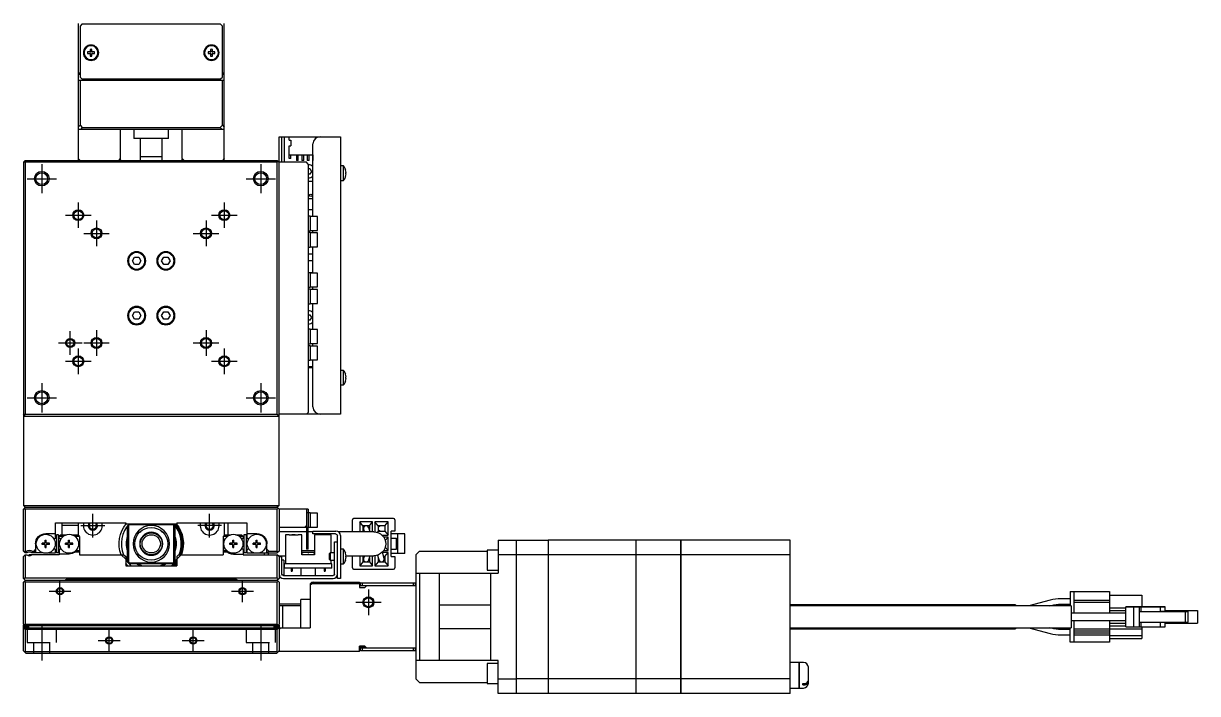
# Model space of a CAD drawing. Extents: x 0 to 1638, y -8 to 1357.
# Drawn here: x 456.5 to 778.1, y 10 to 193.5 of the extents above; entities that cross this region are included whole.
import ezdxf

# ---------------------------------------------------------------- set-up
doc = ezdxf.new("R2010")
doc.units = 0
doc.header["$LTSCALE"] = 0.5
doc.linetypes.add('CENTER', pattern=[50.8, 31.75, -6.35, 6.35, -6.35])
doc.linetypes.add('DASHED', pattern=[19.05, 12.7, -6.35])
for name, color, linetype in [('MSM_CENTER', 1, 'CENTER'), ('MSM_CONTINUOUS', 7, 'CONTINUOUS'), ('MSM_DASHED', 4, 'DASHED'), ('MSM_NARROW', 5, 'CONTINUOUS')]:
    doc.layers.add(name, color=color, linetype=linetype)

msp = doc.modelspace()

# ---------------------------------------------------------------- linework, layer by layer
at = {"layer": 'MSM_CENTER'}
for p, q in [((461.47, 155), (461.47, 147)), ((521.47, 155), (521.47, 147)), ((457.47, 151), (465.47, 151)), ((517.47, 151), (525.47, 151)), ((471.47, 144.5), (471.47, 137.5)), ((511.47, 144.5), (511.47, 137.5)), ((467.97, 141), (474.97, 141)), ((476.47, 139.5), (476.47, 132.5)), ((506.47, 139.5), (506.47, 132.5)), ((507.97, 141), (514.97, 141)), ((472.97, 136), (479.97, 136)), ((502.97, 136), (509.97, 136)), ((476.47, 109.5), (476.47, 102.5)), ((506.47, 109.5), (506.47, 102.5)), ((469.27, 102.75), (469.27, 109.25)), ((466.02, 106), (472.52, 106)), ((471.47, 104.5), (471.47, 97.5)), ((472.97, 106), (479.97, 106)), ((502.97, 106), (509.97, 106)), ((511.47, 104.5), (511.47, 97.5)), ((467.97, 101), (474.97, 101)), ((507.97, 101), (514.97, 101)), ((461.47, 95), (461.47, 87)), ((521.47, 95), (521.47, 87)), ((457.47, 91), (465.47, 91)), ((517.47, 91), (525.47, 91)), ((475.47, 52.75), (475.47, 59.25)), ((507.47, 52.75), (507.47, 59.25)), ((472.22, 56), (478.72, 56)), ((510.72, 56), (504.22, 56)), ((466.47, 35), (466.47, 41)), ((516.47, 35), (516.47, 41)), ((463.47, 38), (469.47, 38)), ((513.47, 38), (519.47, 38)), ((550.97, 38.5), (550.97, 31.5)), ((547.47, 35), (554.47, 35)), ((461.47, 29), (461.47, 19)), ((521.47, 29), (521.47, 19)), ((479.97, 21.5), (479.97, 27.5)), ((502.97, 21.5), (502.97, 27.5)), ((476.97, 24.5), (482.97, 24.5)), ((499.97, 24.5), (505.97, 24.5))]:
    msp.add_line(p, q, dxfattribs=at)
at = {"layer": 'MSM_CONTINUOUS'}
for p, q in [((471.47, 193.5), (471.47, 156)), ((472.47, 193.3), (471.97, 192.8)), ((510.47, 193.3), (472.47, 193.3)), ((481.47, 193.5), (481.47, 193.3)), ((483.97, 193.5), (483.97, 193.3)), ((498.97, 193.3), (498.97, 193.5)), ((501.47, 193.3), (501.47, 193.5)), ((510.97, 192.8), (510.47, 193.3)), ((511.47, 156), (511.47, 193.5)), ((471.97, 192.8), (471.97, 178.8)), ((510.97, 178.8), (510.97, 192.8)), ((474.73, 185.74), (474.05, 185.74)), ((474.05, 185.26), (474.73, 185.26)), ((474.73, 186.42), (474.73, 185.74)), ((474.73, 185.26), (474.73, 184.58)), ((475.21, 185.74), (475.21, 186.42)), ((475.89, 185.74), (475.21, 185.74)), ((475.21, 184.58), (475.21, 185.26)), ((475.21, 185.26), (475.89, 185.26)), ((507.73, 185.74), (507.05, 185.74)), ((507.05, 185.26), (507.73, 185.26)), ((507.73, 186.42), (507.73, 185.74)), ((507.73, 185.26), (507.73, 184.58)), ((508.21, 185.74), (508.21, 186.42)), ((508.89, 185.74), (508.21, 185.74)), ((508.21, 184.58), (508.21, 185.26)), ((508.21, 185.26), (508.89, 185.26)), ((471.47, 180), (471.97, 180)), ((471.97, 179.5), (471.47, 179.5)), ((471.47, 178), (511.47, 178)), ((471.97, 178.8), (472.47, 178.3)), ((471.97, 178), (471.97, 165.61)), ((472.47, 178.3), (510.47, 178.3)), ((481.47, 178.3), (481.47, 178)), ((483.22, 178), (483.22, 178.3)), ((486.47, 178.3), (486.47, 178.2)), ((486.47, 178.2), (496.47, 178.2)), ((486.47, 178.2), (486.67, 178)), ((496.27, 178), (496.47, 178.2)), ((496.47, 178.2), (496.47, 178.3)), ((499.72, 178.3), (499.72, 178)), ((501.47, 178), (501.47, 178.3)), ((510.47, 178.3), (510.97, 178.8)), ((510.97, 180), (511.47, 180)), ((511.47, 179.5), (510.97, 179.5)), ((510.97, 165.61), (510.97, 178)), ((471.47, 165.11), (471.97, 165.61)), ((511.47, 164.5), (471.47, 164.5)), ((471.97, 165.61), (472.58, 165)), ((472.58, 165), (472.08, 164.5)), ((472.58, 165), (510.36, 165)), ((482.98, 164.5), (482.98, 156.5)), ((486.72, 164.5), (486.72, 162)), ((496.22, 162), (496.22, 164.5)), ((499.95, 156.5), (499.95, 164.5)), ((510.36, 165), (510.97, 165.61)), ((510.86, 164.5), (510.36, 165)), ((510.97, 165.61), (511.47, 165.11)), ((496.22, 162), (486.72, 162)), ((488.47, 162), (488.47, 156)), ((494.47, 156), (494.47, 162)), ((526.47, 162.5), (543.27, 162.5)), ((526.47, 61.5), (526.47, 162.5)), ((527.27, 155.5), (527.27, 162.5)), ((527.97, 155.5), (527.97, 162.5)), ((529.22, 161.5), (529.22, 162.5)), ((529.22, 161.5), (529.72, 161.5)), ((529.72, 161.5), (529.72, 160)), ((543.27, 162.5), (543.27, 86.5)), ((529.22, 160), (529.72, 160)), ((529.22, 156.5), (529.22, 160)), ((535.77, 140.65), (535.77, 160.5)), ((456.47, 155.5), (456.97, 156)), ((456.47, 155.5), (456.47, 61.5)), ((456.97, 155.5), (456.72, 155.75)), ((456.97, 156), (525.97, 156)), ((456.97, 155.5), (456.97, 86.5)), ((525.97, 155.5), (456.97, 155.5)), ((471.97, 156), (471.47, 156.5)), ((482.98, 156.5), (482.48, 156)), ((494.47, 157), (488.47, 157)), ((500.45, 156), (499.95, 156.5)), ((511.47, 156.5), (510.97, 156)), ((525.97, 156), (526.47, 155.5)), ((526.22, 155.75), (525.97, 155.5)), ((525.97, 86.5), (525.97, 155.5)), ((533.97, 155.5), (526.47, 155.5)), ((529.22, 157.5), (535.77, 157.5)), ((529.72, 156.5), (529.22, 156.5)), ((529.72, 156.5), (529.72, 157.5)), ((531.22, 157.5), (531.22, 156)), ((531.72, 156), (531.22, 156)), ((531.72, 156), (531.72, 157.5)), ((532.72, 157.5), (532.72, 156)), ((533.22, 156), (532.72, 156)), ((533.22, 156), (533.22, 157.5)), ((534.47, 155), (533.97, 155.5)), ((534.22, 157.5), (534.22, 156)), ((534.72, 156), (534.22, 156)), ((534.47, 155), (534.47, 87)), ((534.72, 156), (534.72, 157.5)), ((535.72, 157.5), (535.72, 156)), ((535.77, 156), (535.72, 156)), ((544.17, 154.5), (543.27, 154.5)), ((544.17, 150.5), (544.17, 154.5)), ((534.47, 153.75), (534.9, 153.75)), ((534.9, 152.25), (534.47, 152.25)), ((534.9, 153.75), (535.34, 153)), ((535.34, 153), (534.9, 152.25)), ((544.73, 153.43), (544.73, 153.45)), ((544.73, 152.7), (544.86, 152.7)), ((544.73, 152.3), (544.73, 152.7)), ((544.86, 152.3), (544.73, 152.3)), ((544.73, 151.55), (544.73, 151.57)), ((534.47, 150.34), (535.77, 150.34)), ((543.27, 150.5), (544.17, 150.5)), ((535.77, 145.44), (534.47, 145.44)), ((535.77, 142.5), (534.47, 142.5)), ((534.97, 140.75), (534.47, 140.75)), ((534.97, 140.75), (534.97, 136.75)), ((536.97, 140.65), (534.97, 140.65)), ((536.97, 136.85), (536.97, 140.65)), ((534.47, 136.75), (534.97, 136.75)), ((534.97, 136.25), (534.47, 136.25)), ((534.97, 136.85), (536.97, 136.85)), ((534.97, 136.25), (534.97, 132.25)), ((536.97, 136.15), (534.97, 136.15)), ((535.77, 136.15), (535.77, 136.85)), ((536.97, 132.35), (536.97, 136.15)), ((534.47, 132.25), (534.97, 132.25)), ((534.97, 132.35), (536.97, 132.35)), ((535.77, 125.15), (535.77, 132.35)), ((486.31, 128.5), (486.89, 129.5)), ((486.89, 129.5), (488.05, 129.5)), ((488.05, 129.5), (488.62, 128.5)), ((494.31, 128.5), (494.89, 129.5)), ((494.89, 129.5), (496.05, 129.5)), ((496.05, 129.5), (496.62, 128.5)), ((534.47, 130.42), (535.77, 130.42)), ((486.89, 127.5), (486.31, 128.5)), ((488.05, 127.5), (486.89, 127.5)), ((488.62, 128.5), (488.05, 127.5)), ((494.89, 127.5), (494.31, 128.5)), ((496.05, 127.5), (494.89, 127.5)), ((496.62, 128.5), (496.05, 127.5)), ((535.77, 128.54), (534.47, 128.54)), ((534.47, 125.34), (535.77, 125.34)), ((534.97, 125.25), (534.47, 125.25)), ((534.97, 125.25), (534.97, 121.25)), ((536.97, 125.15), (534.97, 125.15)), ((536.97, 121.35), (536.97, 125.15)), ((534.47, 121.25), (534.97, 121.25)), ((534.97, 120.75), (534.47, 120.75)), ((534.97, 121.35), (536.97, 121.35)), ((534.97, 120.75), (534.97, 116.75)), ((536.97, 120.65), (534.97, 120.65)), ((535.77, 120.65), (535.77, 121.35)), ((536.97, 116.85), (536.97, 120.65)), ((534.47, 116.75), (534.97, 116.75)), ((534.97, 116.85), (536.97, 116.85)), ((535.77, 109.65), (535.77, 116.85)), ((486.31, 113.5), (486.89, 114.5)), ((486.89, 112.5), (486.31, 113.5)), ((486.89, 114.5), (488.05, 114.5)), ((488.05, 114.5), (488.62, 113.5)), ((488.62, 113.5), (488.05, 112.5)), ((494.31, 113.5), (494.89, 114.5)), ((494.89, 112.5), (494.31, 113.5)), ((494.89, 114.5), (496.05, 114.5)), ((496.05, 114.5), (496.62, 113.5)), ((496.62, 113.5), (496.05, 112.5)), ((534.47, 113.75), (534.9, 113.75)), ((534.9, 113.75), (535.34, 113)), ((535.34, 113), (534.9, 112.25)), ((488.05, 112.5), (486.89, 112.5)), ((496.05, 112.5), (494.89, 112.5)), ((534.9, 112.25), (534.47, 112.25)), ((534.97, 109.75), (534.47, 109.75)), ((534.97, 109.75), (534.97, 105.75)), ((536.97, 109.65), (534.97, 109.65)), ((536.97, 105.85), (536.97, 109.65)), ((534.47, 105.75), (534.97, 105.75)), ((534.97, 105.25), (534.47, 105.25)), ((534.97, 105.85), (536.97, 105.85)), ((534.97, 105.25), (534.97, 101.25)), ((536.97, 105.15), (534.97, 105.15)), ((535.77, 105.15), (535.77, 105.85)), ((536.97, 101.35), (536.97, 105.15)), ((534.47, 101.25), (534.97, 101.25)), ((534.97, 101.35), (536.97, 101.35)), ((535.77, 88.5), (535.77, 101.35)), ((535.77, 99.5), (534.47, 99.5)), ((535.77, 99.2), (534.47, 99.2)), ((544.17, 98.5), (543.27, 98.5)), ((544.17, 94.5), (544.17, 98.5)), ((544.73, 97.43), (544.73, 97.45)), ((544.73, 96.7), (544.86, 96.7)), ((544.73, 96.3), (544.73, 96.7)), ((543.27, 94.5), (544.17, 94.5)), ((544.86, 96.3), (544.73, 96.3)), ((544.73, 95.55), (544.73, 95.57)), ((533.97, 86.5), (534.47, 87)), ((456.97, 86), (456.47, 86.5)), ((456.47, 86), (526.47, 86)), ((456.72, 86.25), (456.97, 86.5)), ((456.97, 86.5), (525.97, 86.5)), ((525.97, 86.5), (526.22, 86.25)), ((526.47, 86.5), (525.97, 86)), ((543.27, 86.5), (526.47, 86.5)), ((456.47, 61.5), (526.47, 61.5)), ((456.47, 61.5), (456.97, 61)), ((526.47, 61.5), (525.97, 61)), ((456.97, 61), (456.47, 60.5)), ((456.47, 49), (456.47, 60.5)), ((456.97, 60.5), (456.72, 60.75)), ((456.97, 61), (525.97, 61)), ((456.97, 60.5), (456.97, 49)), ((525.97, 60.5), (456.97, 60.5)), ((525.97, 61), (526.47, 60.5)), ((526.22, 60.75), (525.97, 60.5)), ((525.97, 49), (525.97, 60.5)), ((534.47, 60.5), (526.47, 60.5)), ((526.47, 60.5), (526.47, 49)), ((533.97, 60.5), (533.97, 49.5)), ((534.97, 59.5), (533.97, 59.5)), ((534.47, 60.5), (534.47, 59.5)), ((534.47, 59.5), (534.47, 55.5)), ((534.97, 59.5), (534.97, 55.5)), ((536.97, 59.4), (534.97, 59.4)), ((536.97, 55.6), (536.97, 59.4)), ((557.87, 57.9), (546.87, 57.9)), ((465.27, 56.7), (484.47, 56.7)), ((465.27, 52.55), (465.27, 56.7)), ((467.02, 56.7), (467.02, 53.5)), ((471.52, 56), (467.02, 56)), ((471.52, 53.5), (471.52, 56.7)), ((484.47, 56.7), (484.47, 56.5)), ((484.47, 56.5), (498.47, 56.5)), ((484.97, 55.7), (485.77, 56.5)), ((484.97, 46.3), (484.97, 55.7)), ((485.27, 56), (485.27, 46)), ((497.47, 56.2), (485.47, 56.2)), ((497.17, 56.5), (497.97, 55.7)), ((497.67, 46), (497.67, 56)), ((497.97, 55.7), (497.97, 46.3)), ((498.47, 56.7), (517.67, 56.7)), ((498.47, 56.7), (498.47, 56.5)), ((511.47, 56.7), (511.47, 53.3)), ((512.47, 56.7), (512.47, 53.5)), ((517.67, 56.7), (517.67, 52.55)), ((534.97, 55.5), (526.47, 55.5)), ((533.97, 56), (533.47, 55.5)), ((534.47, 49.5), (534.47, 55.5)), ((534.97, 55.6), (536.97, 55.6)), ((546.57, 54.25), (546.57, 57.6)), ((552.12, 57), (548.57, 57)), ((548.57, 57), (548.57, 54.25)), ((549.47, 55.95), (548.57, 57)), ((549.47, 55.95), (549.47, 54.45)), ((551.22, 55.95), (549.47, 55.95)), ((549.47, 55.57), (549.84, 55.95)), ((549.76, 54.54), (549.47, 54.82)), ((549.63, 54.99), (549.84, 54.25)), ((551.41, 54.25), (551.06, 55.41)), ((551.22, 55.95), (552.12, 57)), ((551.22, 55.95), (551.22, 54.89)), ((552.12, 54.25), (552.12, 57)), ((552.72, 57), (552.72, 54.24)), ((556.37, 57), (552.72, 57)), ((553.67, 55.95), (552.72, 57)), ((555.42, 55.95), (553.67, 55.95)), ((553.67, 55.95), (553.67, 54.45)), ((553.67, 55.57), (554.04, 55.95)), ((554.04, 54.45), (553.67, 54.82)), ((555.42, 55.95), (556.37, 57)), ((555.42, 55.95), (555.42, 54.45)), ((556.37, 53.4), (556.37, 57)), ((558.17, 57.6), (558.17, 54.5)), ((462.42, 52), (462.71, 52)), ((462.42, 51.2), (462.42, 52)), ((462.71, 51.47), (462.42, 51.47)), ((462.57, 53.8), (465.27, 53.8)), ((462.71, 51.2), (462.71, 52)), ((465.01, 52.4), (465.27, 52.55)), ((466.07, 53.5), (465.47, 53.5)), ((465.47, 53.5), (465.47, 48.5)), ((466.07, 53.5), (466.07, 48.5)), ((466.77, 53.5), (466.27, 53)), ((466.27, 52.55), (466.27, 53)), ((467.31, 53), (466.27, 53)), ((466.27, 52.55), (466.49, 52.42)), ((466.77, 53.5), (468.26, 53.5)), ((468.82, 52), (469.11, 52)), ((468.82, 51.2), (468.82, 52)), ((469.11, 51.47), (468.82, 51.47)), ((469.11, 51.2), (469.11, 52)), ((469.68, 53.5), (471.52, 53.5)), ((471.77, 53), (470.63, 53)), ((471.77, 53), (471.27, 53.5)), ((471.47, 53.5), (471.47, 53.3)), ((471.77, 53), (471.77, 48)), ((488.49, 54.2), (488.31, 54.2)), ((488.49, 54.2), (488.72, 54.42)), ((488.55, 54.42), (488.72, 54.42)), ((488.72, 54.42), (488.72, 54.56)), ((488.72, 54.56), (488.72, 54.56)), ((492.53, 53.96), (492.53, 53.96)), ((494.22, 54.56), (494.22, 54.56)), ((494.22, 54.56), (494.22, 54.42)), ((494.22, 54.42), (494.39, 54.42)), ((494.22, 54.42), (494.44, 54.2)), ((494.27, 52.37), (494.27, 52.44)), ((494.27, 52.37), (494.33, 52.31)), ((494.63, 54.2), (494.44, 54.2)), ((511.67, 53.5), (511.17, 53)), ((511.17, 53), (511.17, 48)), ((512.31, 53), (511.17, 53)), ((511.67, 53.5), (513.26, 53.5)), ((513.82, 52), (514.11, 52)), ((513.82, 51.2), (513.82, 52)), ((514.11, 51.47), (513.82, 51.47)), ((514.11, 51.2), (514.11, 52)), ((514.68, 53.5), (516.17, 53.5)), ((516.67, 53), (515.63, 53)), ((516.67, 53), (516.17, 53.5)), ((516.67, 52.55), (516.45, 52.42)), ((516.67, 53), (516.67, 52.55)), ((517.47, 53.5), (516.87, 53.5)), ((516.87, 53.5), (516.87, 48.5)), ((517.47, 53.5), (517.47, 48.5)), ((517.67, 53.8), (520.37, 53.8)), ((517.93, 52.4), (517.67, 52.55)), ((520.22, 52), (520.51, 52)), ((520.22, 51.2), (520.22, 52)), ((520.51, 51.47), (520.22, 51.47)), ((520.51, 51.2), (520.51, 52)), ((533.97, 54.25), (526.47, 54.25)), ((528.22, 53.5), (528.22, 45.5)), ((529.22, 53.5), (528.22, 53.5)), ((529.22, 53.5), (529.22, 53.4)), ((531.72, 53.4), (529.22, 53.4)), ((530.02, 53.4), (530.02, 53.5)), ((530.92, 53.5), (530.02, 53.5)), ((530.39, 53.4), (530.39, 53.5)), ((530.54, 53.4), (530.54, 53.5)), ((530.92, 53.4), (530.92, 53.5)), ((531.72, 53.5), (531.72, 53.4)), ((532.72, 53.5), (531.72, 53.5)), ((532.72, 48), (532.72, 53.5)), ((535.77, 54.25), (534.47, 54.25)), ((535.77, 53.7), (535.77, 54.5)), ((535.77, 54.5), (542.07, 54.5)), ((541.97, 53.7), (535.77, 53.7)), ((536.22, 53.5), (536.22, 48)), ((540.72, 53.5), (536.22, 53.5)), ((540.72, 48.5), (540.72, 53.5)), ((541.67, 51.5), (542.47, 51.5)), ((541.67, 42.7), (541.67, 51.5)), ((542.47, 41.5), (542.47, 53.2)), ((552.47, 54.25), (542.8, 54.25)), ((543.27, 53.3), (543.27, 41.5)), ((549.47, 54.45), (549.3, 54.25)), ((549.47, 54.45), (549.78, 54.45)), ((553.67, 54.45), (553.37, 54.12)), ((553.67, 54.45), (555.42, 54.45)), ((554.66, 53.4), (556.37, 53.4)), ((556.37, 52.8), (555.18, 52.8)), ((555.42, 54.45), (556.37, 53.4)), ((555.58, 51.93), (556.37, 52.8)), ((556.37, 49.2), (556.37, 52.8)), ((558.17, 54.5), (557.17, 54.5)), ((557.17, 47.5), (557.17, 54.5)), ((560.97, 53.7), (557.17, 53.7)), ((557.17, 52.5), (558.67, 52.5)), ((558.67, 49.5), (558.67, 52.5)), ((559.06, 48.3), (559.06, 53.7)), ((560.97, 48.3), (560.97, 53.7)), ((586.47, 52), (586.47, 43)), ((586.47, 52), (600.17, 52)), ((591.47, 52), (591.47, 10)), ((600.17, 52), (600.17, 10)), ((600.22, 51.95), (600.17, 51.95)), ((624.17, 52), (600.22, 52)), ((600.22, 52), (600.22, 10)), ((624.17, 52), (624.17, 10)), ((624.22, 51.95), (624.17, 51.95)), ((636.47, 52), (624.22, 52)), ((624.22, 52), (624.22, 10)), ((636.47, 52), (636.47, 10)), ((636.52, 51.95), (636.47, 51.95)), ((666.47, 52), (636.52, 52)), ((636.52, 52), (636.52, 10)), ((666.47, 10), (666.47, 52)), ((456.47, 49), (456.72, 48.75)), ((456.72, 48.75), (456.97, 49)), ((456.97, 48.5), (456.72, 48.75)), ((456.97, 49), (457.24, 49)), ((457.41, 48.5), (456.97, 48.5)), ((457.24, 49), (457.41, 48.5)), ((458.9, 49), (458.73, 48.5)), ((461.86, 48.5), (458.73, 48.5)), ((458.9, 49), (459.27, 49)), ((459.77, 49.5), (459.27, 49)), ((459.27, 49), (459.77, 48.65)), ((459.77, 51), (459.77, 48.5)), ((461.57, 50.85), (461.57, 51.14)), ((462.36, 51.14), (461.57, 51.14)), ((462.36, 50.85), (461.57, 50.85)), ((462.1, 51.14), (462.1, 50.85)), ((462.42, 50), (462.42, 50.79)), ((462.71, 50.53), (462.42, 50.53)), ((462.42, 50), (462.71, 50)), ((462.71, 50), (462.71, 50.79)), ((463.57, 51.14), (462.77, 51.14)), ((463.57, 50.85), (462.77, 50.85)), ((463.04, 50.85), (463.04, 51.14)), ((463.28, 48.5), (465.27, 48.5)), ((463.57, 50.85), (463.57, 51.14)), ((465.27, 49.45), (465.01, 49.6)), ((465.27, 48.5), (465.27, 49.45)), ((466.07, 48.5), (465.47, 48.5)), ((466.27, 49.45), (466.49, 49.58)), ((466.27, 49.45), (466.27, 48)), ((467.97, 50.85), (467.97, 51.14)), ((468.76, 51.14), (467.97, 51.14)), ((468.76, 50.85), (467.97, 50.85)), ((468.5, 51.14), (468.5, 50.85)), ((468.82, 50), (468.82, 50.79)), ((469.11, 50.53), (468.82, 50.53)), ((468.82, 50), (469.11, 50)), ((469.11, 50), (469.11, 50.79)), ((469.97, 51.14), (469.17, 51.14)), ((469.97, 50.85), (469.17, 50.85)), ((469.44, 50.85), (469.44, 51.14)), ((469.97, 50.85), (469.97, 51.14)), ((471.77, 48.7), (470.57, 48.7)), ((471.11, 49.2), (471.77, 49.2)), ((494.33, 49.69), (494.27, 49.62)), ((494.27, 49.56), (494.27, 49.62)), ((511.17, 49.2), (511.82, 49.2)), ((512.37, 48.7), (511.17, 48.7)), ((512.97, 50.85), (512.97, 51.14)), ((513.76, 51.14), (512.97, 51.14)), ((513.76, 50.85), (512.97, 50.85)), ((513.5, 51.14), (513.5, 50.85)), ((513.82, 50), (513.82, 50.79)), ((514.11, 50.53), (513.82, 50.53)), ((513.82, 50), (514.11, 50)), ((514.11, 50), (514.11, 50.79)), ((514.97, 51.14), (514.17, 51.14)), ((514.97, 50.85), (514.17, 50.85)), ((514.44, 50.85), (514.44, 51.14)), ((514.97, 50.85), (514.97, 51.14)), ((516.67, 49.45), (516.45, 49.58)), ((516.67, 49.45), (516.67, 48)), ((517.47, 48.5), (516.87, 48.5)), ((517.67, 49.45), (517.93, 49.6)), ((517.67, 49.45), (517.67, 48.5)), ((517.67, 48.5), (519.66, 48.5)), ((519.37, 50.85), (519.37, 51.14)), ((520.16, 51.14), (519.37, 51.14)), ((520.16, 50.85), (519.37, 50.85)), ((519.9, 51.14), (519.9, 50.85)), ((520.22, 50), (520.22, 50.79)), ((520.51, 50.53), (520.22, 50.53)), ((520.22, 50), (520.51, 50)), ((520.51, 50), (520.51, 50.79)), ((521.37, 51.14), (520.57, 51.14)), ((521.37, 50.85), (520.57, 50.85)), ((520.84, 50.85), (520.84, 51.14)), ((521.08, 48.5), (525.97, 48.5)), ((521.37, 50.85), (521.37, 51.14)), ((522.47, 48), (522.47, 48.5)), ((523.17, 48.5), (523.17, 51)), ((523.67, 49), (523.17, 49.5)), ((523.17, 48.65), (523.67, 49)), ((523.47, 48.5), (523.47, 48)), ((523.67, 49), (525.97, 49)), ((525.97, 49), (526.22, 48.75)), ((526.47, 49), (525.97, 48.5)), ((532.72, 49.2), (536.22, 49.2)), ((532.72, 48.7), (536.22, 48.7)), ((534.47, 49.5), (533.97, 49.5)), ((540.47, 48.5), (540.27, 48.3)), ((540.27, 46.7), (540.27, 48.3)), ((540.47, 48.5), (540.47, 46.5)), ((541.67, 48.5), (540.47, 48.5)), ((544.17, 49.5), (543.27, 49.5)), ((544.17, 45.5), (544.17, 49.5)), ((544.73, 48.43), (544.73, 48.45)), ((555.27, 47), (554.79, 48.72)), ((556.37, 48.6), (554.82, 48.6)), ((555.18, 49.2), (556.37, 49.2)), ((555.42, 47.55), (556.37, 48.6)), ((555.58, 50.07), (556.37, 49.2)), ((556.37, 45), (556.37, 48.6)), ((557.17, 49.5), (558.67, 49.5)), ((560.97, 48.3), (557.17, 48.3)), ((564.97, 49), (563.97, 48)), ((564.97, 49), (583.47, 49)), ((583.47, 49.25), (583.47, 43.75)), ((586.47, 49.25), (583.47, 49.25)), ((456.97, 48), (456.47, 47.5)), ((456.47, 41.5), (456.47, 47.5)), ((456.97, 48), (456.97, 41.7)), ((456.97, 48), (457.41, 48)), ((466.27, 48), (457.97, 48)), ((457.97, 48), (457.97, 47.76)), ((468.97, 48.2), (466.27, 48.2)), ((471.77, 48), (483.97, 48)), ((484.47, 46.79), (483.26, 48)), ((483.97, 48), (484.47, 47.5)), ((484.47, 47.5), (484.47, 45)), ((485.77, 45.5), (484.97, 46.3)), ((485.47, 45.8), (497.47, 45.8)), ((497.17, 45.5), (485.77, 45.5)), ((497.97, 46.3), (497.17, 45.5)), ((499.68, 48), (498.47, 46.79)), ((498.47, 47.5), (498.97, 48)), ((498.47, 47.5), (498.47, 45)), ((498.97, 48), (511.17, 48)), ((513.97, 48.2), (516.67, 48.2)), ((516.67, 48), (525.97, 48)), ((525.97, 41.7), (525.97, 48)), ((526.47, 47.5), (525.97, 48)), ((526.22, 47.75), (528.22, 47.75)), ((526.47, 47.5), (527.27, 47.5)), ((526.47, 47.5), (526.47, 41.5)), ((527.27, 42.7), (527.27, 47.5)), ((527.77, 46.5), (527.27, 46.5)), ((527.77, 46.5), (527.77, 42.5)), ((527.97, 44.3), (527.97, 45.5)), ((540.97, 45.5), (527.97, 45.5)), ((536.22, 48), (532.72, 48)), ((540.27, 46.7), (540.47, 46.5)), ((540.47, 46.5), (541.67, 46.5)), ((540.72, 45.5), (540.72, 46.5)), ((540.97, 44.3), (540.97, 45.5)), ((543.27, 45.5), (544.17, 45.5)), ((544.73, 47.7), (544.86, 47.7)), ((544.73, 47.3), (544.73, 47.7)), ((544.86, 47.3), (544.73, 47.3)), ((544.73, 46.55), (544.73, 46.57)), ((544.81, 47.75), (552.47, 47.75)), ((546.57, 44.4), (546.57, 47.75)), ((548.57, 47.75), (548.57, 45)), ((549.47, 46.05), (548.57, 45)), ((549.47, 47.55), (549.3, 47.75)), ((549.78, 47.55), (549.47, 47.55)), ((549.47, 47.55), (549.47, 46.05)), ((549.47, 47.17), (549.76, 47.46)), ((549.84, 46.05), (549.47, 46.42)), ((549.47, 46.05), (551.22, 46.05)), ((549.84, 47.75), (549.63, 47.01)), ((551.06, 46.59), (551.41, 47.75)), ((551.22, 47.11), (551.22, 46.05)), ((551.22, 46.05), (552.12, 45)), ((552.12, 45), (552.12, 47.75)), ((552.72, 47.76), (552.72, 45)), ((553.67, 46.05), (552.72, 45)), ((553.51, 47.73), (553.37, 47.88)), ((553.46, 47.9), (553.82, 46.6)), ((553.67, 47.14), (553.67, 46.05)), ((554.04, 46.05), (553.67, 46.42)), ((553.67, 46.05), (555.42, 46.05)), ((555.11, 47.55), (555.42, 47.55)), ((555.42, 47.55), (555.42, 46.05)), ((555.42, 46.05), (556.37, 45)), ((557.17, 47.5), (558.17, 47.5)), ((558.17, 47.5), (558.17, 44.4)), ((563.97, 48), (563.97, 14)), ((591.47, 48), (586.47, 48)), ((600.17, 47.97), (591.47, 47.97)), ((600.22, 47.71), (600.17, 47.71)), ((624.17, 47.97), (600.22, 47.97)), ((624.22, 47.71), (624.17, 47.71)), ((636.47, 47.97), (624.22, 47.97)), ((636.52, 47.71), (636.47, 47.71)), ((666.47, 47.97), (636.52, 47.97)), ((484.47, 45), (498.47, 45)), ((527.32, 42.5), (527.77, 42.5)), ((527.67, 42.3), (541.27, 42.3)), ((540.97, 44.3), (527.97, 44.3)), ((529.84, 44.3), (529.84, 43.5)), ((529.84, 43.5), (530.09, 43.5)), ((530.09, 44.3), (530.09, 43.5)), ((532.47, 44.3), (532.47, 42.3)), ((536.47, 42.3), (536.47, 44.3)), ((538.84, 44.3), (538.84, 43.5)), ((538.84, 43.5), (539.09, 43.5)), ((539.09, 44.3), (539.09, 43.5)), ((546.87, 44.1), (557.87, 44.1)), ((548.57, 45), (552.12, 45)), ((552.72, 45), (556.37, 45)), ((563.97, 43), (586.47, 43)), ((564.97, 43), (564.97, 19)), ((570.47, 19), (570.47, 43)), ((583.47, 43.75), (586.47, 43.75)), ((584.47, 19), (584.47, 43)), ((456.47, 41.5), (456.97, 41)), ((456.72, 40.75), (456.47, 40.5)), ((456.47, 29), (456.47, 40.5)), ((456.62, 41.35), (456.97, 41.7)), ((456.97, 41), (456.72, 40.75)), ((456.97, 40.5), (456.72, 40.75)), ((456.97, 41.7), (525.97, 41.7)), ((456.97, 41), (525.97, 41)), ((456.97, 40.5), (456.97, 29)), ((525.97, 40.5), (456.97, 40.5)), ((468.32, 41.35), (467.97, 41)), ((514.62, 41.35), (468.32, 41.35)), ((470.47, 41), (470.47, 41.35)), ((471.47, 41.35), (471.47, 41)), ((511.47, 41), (511.47, 41.35)), ((512.47, 41.35), (512.47, 41)), ((514.97, 41), (514.62, 41.35)), ((525.97, 41.7), (526.32, 41.35)), ((526.32, 41.35), (525.97, 41)), ((526.22, 40.75), (525.97, 41)), ((526.22, 40.75), (525.97, 40.5)), ((525.97, 29), (525.97, 40.5)), ((526.47, 40.5), (526.22, 40.75)), ((526.32, 41.35), (526.47, 41.5)), ((526.47, 40.5), (526.47, 29)), ((527.67, 41.5), (541.27, 41.5)), ((534.97, 40), (535.47, 40.5)), ((534.97, 40), (534.97, 28)), ((535.58, 40), (534.97, 39.69)), ((535.47, 40.5), (548.47, 40.5)), ((536.08, 40.5), (535.58, 40)), ((548.47, 40), (535.58, 40)), ((543.27, 41.5), (542.47, 41.5)), ((548.47, 40.5), (548.47, 39)), ((548.47, 39), (549.97, 39)), ((548.77, 39.5), (548.77, 40.3)), ((548.77, 40.3), (563.77, 40.3)), ((563.97, 39.5), (548.77, 39.5)), ((549.27, 40.3), (549.27, 39.5)), ((550.47, 39.5), (549.97, 39)), ((563.27, 39.5), (563.27, 40.3)), ((563.77, 40.3), (563.77, 39.5)), ((532.47, 28), (532.47, 35.75)), ((534.97, 35.75), (532.47, 35.75)), ((737.71, 35.57), (731.85, 34)), ((743.22, 35.95), (740.59, 35.95)), ((743.22, 37.9), (753.92, 37.9)), ((743.22, 37.9), (743.22, 34)), ((744.22, 37.9), (744.22, 32)), ((753.92, 35.45), (744.22, 35.45)), ((753.92, 37.9), (753.92, 32)), ((753.92, 36.9), (762.82, 36.9)), ((762.82, 36.9), (762.82, 33.7)), ((532.47, 34.5), (526.47, 34.5)), ((532.47, 34), (526.47, 34)), ((527.47, 28), (527.47, 34)), ((584.47, 34.21), (570.47, 34.21)), ((728.22, 34.25), (666.47, 34.25)), ((743.47, 34), (666.47, 34)), ((728.22, 34.25), (728.22, 34)), ((737.64, 34), (738.1, 34.12)), ((740.59, 34.45), (743.22, 34.45)), ((743.47, 34), (743.47, 28)), ((753.92, 34.95), (744.22, 34.95)), ((753.92, 33.5), (758.47, 33.5)), ((753.92, 32.7), (758.47, 32.7)), ((758.47, 33.7), (766.12, 33.7)), ((759.47, 33.7), (758.47, 33.7)), ((758.47, 28.3), (758.47, 33.7)), ((769.17, 33.7), (759.47, 33.7)), ((760.67, 28.3), (760.67, 33.7)), ((760.67, 33.7), (762.17, 33.7)), ((766.24, 33.7), (760.67, 33.7)), ((762.17, 28.3), (762.17, 33.7)), ((762.17, 33.7), (762.67, 33.7)), ((762.17, 32.5), (762.67, 32.5)), ((762.17, 32.5), (774.77, 32.5)), ((762.67, 33.7), (767.92, 33.7)), ((762.67, 32.5), (762.67, 33.7)), ((762.67, 32.5), (767.92, 32.5)), ((766.12, 33.7), (766.42, 33.7)), ((766.42, 33.7), (766.24, 33.7)), ((767.92, 33.7), (768.22, 33.7)), ((767.92, 32.5), (767.92, 33.7)), ((772.6, 32.5), (767.92, 32.5)), ((768.22, 32.5), (767.92, 32.5)), ((768.22, 33.7), (769.17, 33.7)), ((769.17, 32.5), (769.17, 33.7)), ((769.17, 32.7), (778.07, 32.7)), ((769.17, 32.7), (778.07, 32.7)), ((769.17, 32.7), (778.07, 32.7)), ((772.47, 32.5), (772.6, 32.5)), ((773.97, 32.5), (772.47, 32.5)), ((775.47, 32.5), (773.97, 32.5)), ((774.77, 32.5), (775.47, 32.5)), ((774.77, 29.5), (774.77, 32.5)), ((775.47, 29.5), (775.47, 32.5)), ((778.07, 32.7), (778.07, 29.3)), ((456.47, 29), (456.72, 28.75)), ((456.72, 28.75), (456.97, 29)), ((456.97, 29), (525.97, 29)), ((525.97, 29), (526.22, 28.75)), ((526.22, 28.75), (526.47, 29)), ((749.85, 32), (743.47, 32)), ((750.37, 32), (743.47, 32)), ((743.47, 30), (749.85, 30)), ((744.22, 30), (744.22, 24.1)), ((751.11, 32), (749.85, 32)), ((749.85, 30), (751.11, 30)), ((750.57, 32), (750.37, 32)), ((758.47, 32), (750.57, 32)), ((758.47, 32), (751.11, 32)), ((751.11, 30), (758.47, 30)), ((753.92, 30), (753.92, 24.1)), ((753.92, 29.3), (758.47, 29.3)), ((762.17, 29.5), (774.77, 29.5)), ((762.67, 28.3), (762.67, 29.5)), ((767.92, 28.3), (767.92, 29.5)), ((769.17, 28.3), (769.17, 29.5)), ((769.17, 29.3), (778.07, 29.3)), ((774.77, 29.5), (775.47, 29.5)), ((456.47, 28.7), (456.57, 28.8)), ((456.47, 21.7), (456.47, 28.7)), ((456.47, 28.2), (457.87, 28.2)), ((456.97, 27.5), (456.47, 28)), ((456.47, 28), (534.97, 28)), ((456.57, 28.7), (456.57, 28.9)), ((456.72, 28.75), (456.97, 28.5)), ((456.87, 28.4), (457.57, 28.4)), ((525.97, 28.5), (456.97, 28.5)), ((525.97, 27.5), (456.97, 27.5)), ((456.97, 27.5), (456.97, 21.5)), ((457.87, 28.5), (457.87, 28.2)), ((525.07, 28.5), (525.07, 28.2)), ((526.47, 28.2), (525.07, 28.2)), ((525.37, 28.4), (526.07, 28.4)), ((525.97, 28.5), (526.22, 28.75)), ((526.47, 28), (525.97, 27.5)), ((525.97, 21.5), (525.97, 27.5)), ((526.37, 28.9), (526.37, 28.7)), ((526.37, 28.8), (526.47, 28.7)), ((526.47, 28.7), (526.47, 21.5)), ((526.47, 27.5), (526.97, 28)), ((570.47, 27.79), (584.47, 27.79)), ((666.47, 28), (743.47, 28)), ((666.47, 27.75), (728.22, 27.75)), ((728.22, 28), (728.22, 27.75)), ((731.85, 28), (737.7, 26.43)), ((738.09, 27.88), (737.64, 28)), ((743.22, 27.55), (740.59, 27.55)), ((740.59, 26.05), (743.22, 26.05)), ((743.22, 24.1), (743.22, 28)), ((753.92, 27.6), (744.22, 27.6)), ((753.92, 27.1), (744.22, 27.1)), ((753.92, 27.05), (744.22, 27.05)), ((753.92, 26.55), (744.22, 26.55)), ((753.92, 26.5), (744.22, 26.5)), ((753.92, 26), (744.22, 26)), ((753.92, 28.5), (758.47, 28.5)), ((753.92, 27.75), (762.82, 27.75)), ((753.92, 25.85), (762.82, 25.85)), ((758.47, 28.3), (760.67, 28.3)), ((760.67, 28.3), (762.17, 28.3)), ((762.17, 28.3), (762.67, 28.3)), ((762.67, 28.3), (767.92, 28.3)), ((762.82, 28.3), (762.82, 25.1)), ((767.92, 28.3), (768.22, 28.3)), ((768.22, 28.3), (769.17, 28.3)), ((549.97, 23), (548.47, 23)), ((548.47, 21.5), (548.47, 23)), ((548.47, 22.75), (550.22, 22.75)), ((549.97, 23), (550.47, 22.5)), ((753.92, 24.1), (743.22, 24.1)), ((753.92, 25.1), (762.82, 25.1)), ((456.47, 21.7), (457.17, 21)), ((456.82, 21.35), (456.97, 21.5)), ((456.97, 21.5), (525.97, 21.5)), ((525.77, 21), (457.17, 21)), ((525.77, 21), (526.47, 21.7)), ((525.97, 21.5), (526.12, 21.35)), ((548.47, 21.5), (526.27, 21.5)), ((548.77, 21.7), (548.77, 22.5)), ((548.77, 22.5), (563.97, 22.5)), ((563.77, 21.7), (548.77, 21.7)), ((549.27, 22.5), (549.27, 21.7)), ((563.27, 21.7), (563.27, 22.5)), ((563.77, 22.5), (563.77, 21.7)), ((586.47, 19), (563.97, 19)), ((583.47, 18.25), (583.47, 12.75)), ((586.47, 18.25), (583.47, 18.25)), ((586.47, 10), (586.47, 19)), ((668.97, 18.5), (666.47, 18.5)), ((668.97, 11.5), (668.97, 18.5)), ((669.02, 18.45), (668.97, 18.45)), ((669.02, 11.5), (669.02, 18.5)), ((670.17, 18.5), (669.02, 18.5)), ((671.47, 12.8), (671.47, 17.2)), ((563.97, 14), (564.97, 13)), ((564.97, 13), (583.47, 13)), ((586.47, 14), (591.47, 14)), ((600.17, 14.03), (591.47, 14.03)), ((600.22, 14.29), (600.17, 14.29)), ((624.17, 14.03), (600.22, 14.03)), ((624.22, 14.29), (624.17, 14.29)), ((636.47, 14.03), (624.22, 14.03)), ((636.52, 14.29), (636.47, 14.29)), ((666.47, 14.03), (636.52, 14.03)), ((583.47, 12.75), (586.47, 12.75)), ((600.17, 10), (586.47, 10)), ((600.22, 10.05), (600.17, 10.05)), ((624.17, 10), (600.22, 10)), ((624.22, 10.05), (624.17, 10.05)), ((636.47, 10), (624.22, 10)), ((636.52, 10.05), (636.47, 10.05)), ((666.47, 10), (636.52, 10)), ((666.47, 11.5), (668.97, 11.5)), ((668.97, 11.55), (669.02, 11.55)), ((669.02, 11.5), (670.17, 11.5)), ((669.97, 12.35), (669.97, 12.71)), ((669.97, 12.71), (670.17, 12.71)), ((669.97, 12.35), (670.17, 12.35))]:
    msp.add_line(p, q, dxfattribs=at)
for points in [[(483.16, 156, 0), (483.16, 156, 0), (483.16, 156.01, 0), (483.16, 156.01, 0), (483.16, 156.01, 0), (483.16, 156.02, 0), (483.15, 156.02, 0), (483.15, 156.03, 0), (483.15, 156.03, 0), (483.15, 156.03, 0), (483.15, 156.04, 0), (483.15, 156.04, 0), (483.15, 156.04, 0), (483.14, 156.05, 0), (483.14, 156.05, 0), (483.14, 156.06, 0), (483.14, 156.06, 0), (483.14, 156.06, 0), (483.14, 156.07, 0), (483.14, 156.07, 0), (483.13, 156.07, 0), (483.13, 156.08, 0), (483.13, 156.08, 0), (483.13, 156.09, 0), (483.13, 156.09, 0), (483.13, 156.09, 0), (483.12, 156.1, 0), (483.12, 156.1, 0), (483.12, 156.11, 0), (483.12, 156.11, 0), (483.12, 156.11, 0), (483.12, 156.12, 0), (483.12, 156.12, 0), (483.12, 156.12, 0), (483.11, 156.13, 0), (483.11, 156.13, 0), (483.11, 156.14, 0), (483.11, 156.14, 0), (483.11, 156.14, 0), (483.11, 156.15, 0), (483.11, 156.15, 0), (483.1, 156.16, 0), (483.1, 156.16, 0), (483.1, 156.16, 0), (483.1, 156.17, 0), (483.1, 156.17, 0), (483.1, 156.18, 0), (483.1, 156.18, 0), (483.09, 156.18, 0), (483.09, 156.19, 0), (483.09, 156.19, 0), (483.09, 156.19, 0), (483.09, 156.2, 0), (483.09, 156.2, 0), (483.08, 156.21, 0), (483.08, 156.21, 0), (483.08, 156.21, 0), (483.08, 156.22, 0), (483.08, 156.22, 0), (483.08, 156.22, 0), (483.08, 156.23, 0), (483.07, 156.23, 0), (483.07, 156.24, 0), (483.07, 156.24, 0), (483.07, 156.25, 0), (483.07, 156.25, 0), (483.07, 156.25, 0), (483.07, 156.26, 0), (483.06, 156.26, 0), (483.06, 156.26, 0), (483.06, 156.27, 0), (483.06, 156.27, 0), (483.06, 156.28, 0), (483.06, 156.28, 0), (483.06, 156.28, 0), (483.06, 156.29, 0), (483.05, 156.29, 0), (483.05, 156.3, 0), (483.05, 156.3, 0), (483.05, 156.3, 0), (483.05, 156.31, 0), (483.05, 156.31, 0), (483.05, 156.32, 0), (483.05, 156.32, 0), (483.04, 156.32, 0), (483.04, 156.33, 0), (483.04, 156.33, 0), (483.04, 156.34, 0), (483.04, 156.34, 0), (483.04, 156.34, 0), (483.04, 156.35, 0), (483.03, 156.35, 0), (483.03, 156.35, 0), (483.03, 156.36, 0), (483.03, 156.36, 0), (483.03, 156.37, 0), (483.03, 156.37, 0), (483.02, 156.38, 0), (483.02, 156.38, 0), (483.02, 156.38, 0), (483.02, 156.39, 0), (483.02, 156.39, 0), (483.02, 156.4, 0), (483.02, 156.4, 0), (483.02, 156.4, 0), (483.01, 156.41, 0), (483.01, 156.41, 0), (483.01, 156.41, 0), (483.01, 156.42, 0), (483.01, 156.42, 0), (483.01, 156.43, 0), (483.01, 156.43, 0), (483, 156.44, 0), (483, 156.44, 0), (483, 156.44, 0), (483, 156.45, 0), (483, 156.45, 0), (483, 156.46, 0), (483, 156.46, 0), (483, 156.46, 0), (483, 156.47, 0), (482.99, 156.47, 0), (482.99, 156.48, 0), (482.99, 156.48, 0), (482.99, 156.48, 0), (482.99, 156.49, 0), (482.99, 156.49, 0), (482.99, 156.5, 0), (482.98, 156.5, 0)], [(499.95, 156.5, 0), (499.95, 156.5, 0), (499.95, 156.49, 0), (499.95, 156.49, 0), (499.95, 156.48, 0), (499.95, 156.48, 0), (499.95, 156.48, 0), (499.95, 156.47, 0), (499.94, 156.47, 0), (499.94, 156.46, 0), (499.94, 156.46, 0), (499.94, 156.46, 0), (499.94, 156.45, 0), (499.94, 156.45, 0), (499.94, 156.44, 0), (499.94, 156.44, 0), (499.93, 156.44, 0), (499.93, 156.43, 0), (499.93, 156.43, 0), (499.93, 156.42, 0), (499.93, 156.42, 0), (499.93, 156.41, 0), (499.93, 156.41, 0), (499.93, 156.41, 0), (499.92, 156.4, 0), (499.92, 156.4, 0), (499.92, 156.4, 0), (499.92, 156.39, 0), (499.92, 156.39, 0), (499.92, 156.38, 0), (499.92, 156.38, 0), (499.91, 156.38, 0), (499.91, 156.37, 0), (499.91, 156.37, 0), (499.91, 156.36, 0), (499.91, 156.36, 0), (499.91, 156.35, 0), (499.91, 156.35, 0), (499.9, 156.35, 0), (499.9, 156.34, 0), (499.9, 156.34, 0), (499.9, 156.34, 0), (499.9, 156.33, 0), (499.9, 156.33, 0), (499.9, 156.32, 0), (499.89, 156.32, 0), (499.89, 156.32, 0), (499.89, 156.31, 0), (499.89, 156.31, 0), (499.89, 156.3, 0), (499.89, 156.3, 0), (499.89, 156.3, 0), (499.88, 156.29, 0), (499.88, 156.29, 0), (499.88, 156.28, 0), (499.88, 156.28, 0), (499.88, 156.28, 0), (499.88, 156.27, 0), (499.88, 156.27, 0), (499.88, 156.26, 0), (499.87, 156.26, 0), (499.87, 156.26, 0), (499.87, 156.25, 0), (499.87, 156.25, 0), (499.87, 156.25, 0), (499.87, 156.24, 0), (499.87, 156.24, 0), (499.86, 156.23, 0), (499.86, 156.23, 0), (499.86, 156.22, 0), (499.86, 156.22, 0), (499.86, 156.22, 0), (499.86, 156.21, 0), (499.86, 156.21, 0), (499.85, 156.21, 0), (499.85, 156.2, 0), (499.85, 156.2, 0), (499.85, 156.19, 0), (499.85, 156.19, 0), (499.85, 156.19, 0), (499.85, 156.18, 0), (499.84, 156.18, 0), (499.84, 156.18, 0), (499.84, 156.17, 0), (499.84, 156.17, 0), (499.84, 156.16, 0), (499.84, 156.16, 0), (499.84, 156.16, 0), (499.83, 156.15, 0), (499.83, 156.15, 0), (499.83, 156.14, 0), (499.83, 156.14, 0), (499.83, 156.14, 0), (499.83, 156.13, 0), (499.82, 156.13, 0), (499.82, 156.12, 0), (499.82, 156.12, 0), (499.82, 156.12, 0), (499.82, 156.11, 0), (499.82, 156.11, 0), (499.82, 156.11, 0), (499.81, 156.1, 0), (499.81, 156.1, 0), (499.81, 156.09, 0), (499.81, 156.09, 0), (499.81, 156.09, 0), (499.81, 156.08, 0), (499.81, 156.08, 0), (499.81, 156.07, 0), (499.8, 156.07, 0), (499.8, 156.07, 0), (499.8, 156.06, 0), (499.8, 156.06, 0), (499.8, 156.06, 0), (499.8, 156.05, 0), (499.8, 156.05, 0), (499.79, 156.04, 0), (499.79, 156.04, 0), (499.79, 156.04, 0), (499.79, 156.03, 0), (499.79, 156.03, 0), (499.79, 156.03, 0), (499.78, 156.02, 0), (499.78, 156.02, 0), (499.78, 156.01, 0), (499.78, 156.01, 0), (499.78, 156.01, 0), (499.78, 156, 0), (499.77, 156, 0)]]:
    msp.add_polyline3d(points, dxfattribs=at)
at = {"layer": 'MSM_CONTINUOUS', "extrusion": (0, 0, -1)}
for centre, radius in [((-474.97, 185.5), 2.1), ((-474.97, 185.5), 1.9), ((-507.97, 185.5), 2.1), ((-507.97, 185.5), 1.9), ((-487.47, 128.5), 2.5), ((-487.47, 128.5), 2.25), ((-495.47, 128.5), 2.5), ((-495.47, 128.5), 2.25), ((-487.47, 113.5), 2.5), ((-495.47, 113.5), 2.5), ((-487.47, 113.5), 2.25), ((-495.47, 113.5), 2.25), ((-491.47, 51), 5), ((-491.47, 51), 3.15)]:
    msp.add_circle(centre, radius, dxfattribs=at)
at = {"layer": 'MSM_CONTINUOUS'}
for centre, radius in [((461.47, 151), 1.62), ((521.47, 151), 1.62), ((535.17, 146.44), 0.35), ((471.47, 141), 1.23), ((511.47, 141), 1.23), ((476.47, 136), 1.23), ((506.47, 136), 1.23), ((469.27, 106), 1.01), ((476.47, 106), 1.23), ((506.47, 106), 1.23), ((471.47, 101), 1.23), ((511.47, 101), 1.23), ((461.47, 91), 1.62), ((521.47, 91), 1.62), ((491.47, 51), 4.5), ((462.57, 51), 2.6), ((468.97, 51), 2.6), ((491.47, 51), 3), ((513.97, 51), 2.6), ((520.37, 51), 2.6), ((466.47, 38), 0.783), ((516.47, 38), 0.783), ((550.97, 35), 1.23), ((479.97, 24.5), 0.783), ((502.97, 24.5), 0.783)]:
    msp.add_circle(centre, radius, dxfattribs=at)
for centre, radius, start, end in [((474.97, 185.5), 0.95, 165.3667, 194.6333), ((474.97, 185.5), 0.365, 138.8496, 221.1504), ((474.97, 185.5), 0.95, 75.3667, 104.6333), ((474.97, 185.5), 0.365, 48.8496, 131.1504), ((474.97, 185.5), 0.365, 228.8496, 311.1504), ((474.97, 185.5), 0.95, 255.3667, 284.6333), ((474.97, 185.5), 0.365, 318.8496, 41.1504), ((474.97, 185.5), 0.95, 345.3667, 14.6333), ((507.97, 185.5), 0.95, 165.3667, 194.6333), ((507.97, 185.5), 0.365, 138.8496, 221.1504), ((507.97, 185.5), 0.95, 75.3667, 104.6333), ((507.97, 185.5), 0.365, 48.8496, 131.1504), ((507.97, 185.5), 0.365, 228.8496, 311.1504), ((507.97, 185.5), 0.95, 255.3667, 284.6333), ((507.97, 185.5), 0.365, 318.8496, 41.1504), ((507.97, 185.5), 0.95, 345.3667, 14.6333), ((537.77, 160.5), 2, 90, 180), ((541.67, 152.5), 3.2, 17.27, 38.6822), ((541.67, 152.5), 3.2, 321.3178, 342.73), ((541.67, 152.5), 3.19, 3.5904, 16.9053), ((541.67, 152.5), 3.19, 343.0947, 356.4096), ((541.67, 96.5), 3.2, 17.27, 38.6822), ((541.67, 96.5), 3.19, 3.5904, 16.9053), ((541.67, 96.5), 3.2, 321.3178, 342.73), ((541.67, 96.5), 3.19, 343.0947, 356.4096), ((537.77, 88.5), 2, 180, 270), ((546.87, 57.6), 0.3, 90, 180), ((557.87, 57.6), 0.3, 0, 90), ((475.47, 56), 2.6, 164.3815, 15.6185), ((475.47, 56), 1.01, 135.9346, 44.0654), ((491.47, 51), 8.2, 137.8764, 201.4601), ((491.47, 51), 8.2, 338.5399, 42.1236), ((491.47, 51), 8.5, 339.3327, 40.3202), ((507.47, 56), 2.6, 164.3815, 15.6185), ((507.47, 56), 1.01, 135.9346, 44.0654), ((550.34, 55.2), 0.75, 16.5209, 196.5209), ((465.77, 51), 1.59, 100.8931, 126.1972), ((465.77, 51), 1.59, 53.8028, 79.1069), ((465.65, 50.88), 1.75, 52.994, 61.3783), ((517.17, 51), 1.59, 100.8931, 126.1972), ((517.17, 51), 1.59, 53.8028, 79.1069), ((517.05, 50.88), 1.75, 52.994, 60), ((542.07, 53.3), 1.2, 0, 90), ((458.07, 47.75), 1, 48.5904, 131.4096), ((465.77, 51), 1.59, 233.8028, 259.1069), ((465.77, 51), 1.59, 280.8931, 306.1972), ((465.65, 51.11), 1.75, 298.6217, 307.006), ((468.97, 51), 2.8, 304.7719, 319.9948), ((513.97, 51), 2.8, 220.0052, 270), ((517.17, 51), 1.59, 233.8028, 259.1069), ((517.17, 51), 1.59, 280.8931, 306.1972), ((517.05, 51.11), 1.75, 300, 307.006), ((541.67, 47.5), 3.2, 17.27, 38.6822), ((541.67, 47.5), 3.19, 3.5904, 16.9053), ((458.07, 48.75), 1, 228.5904, 311.4096), ((491.47, 51), 8.2, 211.3881, 227.0297), ((491.47, 51), 6.5, 237.7958, 247.3801), ((491.47, 51), 6.5, 292.6199, 302.2042), ((491.47, 51), 8.2, 312.9703, 328.6119), ((491.47, 51), 8.5, 315.0991, 325.4397), ((532.97, 47.9), 0.25, 23.5782, 156.4218), ((534.47, 47.9), 0.25, 23.5782, 156.4218), ((535.97, 47.9), 0.25, 23.5782, 156.4218), ((541.67, 47.5), 3.2, 321.3178, 342.73), ((541.67, 47.5), 3.19, 343.0947, 356.4096), ((550.34, 46.8), 0.75, 163.4791, 343.4791), ((554.54, 46.8), 0.75, 195.6242, 15.6242), ((527.67, 42.7), 1.2, 180, 270), ((541.27, 42.7), 1.2, 270, 0), ((546.87, 44.4), 0.3, 180, 270), ((557.87, 44.4), 0.3, 270, 0), ((491.47, 51), 13, 227.9284, 230.2849), ((491.47, 51), 13, 309.7151, 312.0716), ((740.59, 24.8), 11.15, 89.9911, 105.0006), ((456.87, 28.7), 0.3, 180, 270), ((457.57, 28.7), 0.3, 270, 318.1897), ((525.37, 28.7), 0.3, 221.8103, 270), ((526.07, 28.7), 0.3, 270, 0), ((740.59, 37.2), 11.15, 255.0015, 270.0068), ((670.17, 17.2), 1.3, 0, 90), ((670.19, 14.32), 1.61, 269.2584, 304.7863), ((670.58, 13.35), 0.891, 298.7486, 355.0367), ((670.66, 13.67), 0.809, 303.6126, 357.2927), ((670.17, 12.8), 1.3, 270, 360), ((670.19, 14.02), 1.66, 269.4455, 299.7231)]:
    msp.add_arc(centre, radius, start, end, dxfattribs=at)
at = {"layer": 'MSM_CONTINUOUS', "extrusion": (0, 0, -1)}
for centre, radius, start, end in [((-534.47, 153), 1.9, 90, 133.1736), ((-534.47, 153), 1.9, 226.8264, 270), ((-534.47, 113), 1.9, 90, 133.1736), ((-534.47, 113), 1.9, 226.8264, 270), ((-491.47, 51), 8.8, 340.0677, 38.6822), ((-491.47, 51), 8.5, 139.6798, 200.6673), ((-491.47, 51), 8.8, 141.3178, 199.9323), ((-462.57, 51), 2.8, 0, 90), ((-465.88, 50.88), 1.75, 52.994, 60), ((-491.47, 51), 6.8, 342.9174, 17.0826), ((-491.47, 51), 6.8, 162.9174, 197.0826), ((-517.28, 50.88), 1.75, 52.994, 61.3783), ((-520.37, 51), 2.8, 90, 180), ((-541.97, 53.2), 0.5, 90, 180), ((-552.47, 51), 3.25, 90, 270), ((-458.07, 47.75), 1.5, 56.4427, 123.5573), ((-462.36, 51.2), 0.06, 180, 270), ((-462.36, 50.79), 0.06, 90, 180), ((-462.77, 51.2), 0.06, 270, 0), ((-462.77, 50.79), 0.06, 0, 90), ((-465.88, 51.11), 1.75, 300, 307.006), ((-468.76, 51.2), 0.06, 180, 270), ((-468.76, 50.79), 0.06, 90, 180), ((-468.97, 51), 2.8, 235.2281, 270), ((-469.17, 51.2), 0.06, 270, 0), ((-469.17, 50.79), 0.06, 0, 90), ((-513.76, 51.2), 0.06, 180, 270), ((-513.76, 50.79), 0.06, 90, 180), ((-514.17, 51.2), 0.06, 270, 0), ((-514.17, 50.79), 0.06, 0, 90), ((-517.28, 51.11), 1.75, 298.6217, 307.006), ((-520.16, 51.2), 0.06, 180, 270), ((-520.16, 50.79), 0.06, 90, 180), ((-520.57, 51.2), 0.06, 270, 0), ((-520.57, 50.79), 0.06, 0, 90), ((-491.47, 51), 8.8, 317.0141, 322.6982), ((-491.47, 51), 9, 318.1897, 321.0576), ((-491.47, 51), 6.8, 298.0725, 306.0189), ((-491.47, 51), 6.8, 233.9811, 241.9275), ((-491.47, 51), 8.5, 214.5603, 224.9009), ((-491.47, 51), 8.8, 217.3018, 222.9859), ((-491.47, 51), 9, 218.9424, 221.8103), ((-527.67, 42.7), 0.4, 270, 0), ((-541.27, 42.7), 0.4, 180, 270), ((-491.47, 51), 12, 303.5573, 306.4702), ((-491.47, 51), 12, 233.5298, 236.4427), ((-740.59, 24.8), 9.65, 75.0035, 90.008), ((-740.59, 37.2), 9.65, 269.9899, 284.9986)]:
    msp.add_arc(centre, radius, start, end, dxfattribs=at)
at = {"layer": 'MSM_DASHED'}
for p, q in [((457.47, 28), (457.47, 24)), ((465.47, 24), (465.47, 28)), ((517.47, 28), (517.47, 24)), ((525.47, 24), (525.47, 28)), ((457.47, 24), (465.47, 24)), ((459.22, 24), (459.22, 21)), ((463.72, 21), (463.72, 24)), ((517.47, 24), (525.47, 24)), ((519.22, 24), (519.22, 21)), ((523.72, 21), (523.72, 24))]:
    msp.add_line(p, q, dxfattribs=at)
at = {"layer": 'MSM_NARROW'}
for centre, radius in [((461.47, 151), 2), ((521.47, 151), 2), ((471.47, 141), 1.5), ((511.47, 141), 1.5), ((476.47, 136), 1.5), ((506.47, 136), 1.5), ((469.27, 106), 1.25), ((476.47, 106), 1.5), ((506.47, 106), 1.5), ((471.47, 101), 1.5), ((511.47, 101), 1.5), ((461.47, 91), 2), ((521.47, 91), 2), ((491.47, 51), 2.5), ((466.47, 38), 1), ((516.47, 38), 1), ((550.97, 35), 1.5), ((479.97, 24.5), 1), ((502.97, 24.5), 1)]:
    msp.add_circle(centre, radius, dxfattribs=at)
for centre in [(475.47, 56), (507.47, 56)]:
    msp.add_arc(centre, 1.25, 145.9442, 34.0558, dxfattribs=at)

doc.saveas('drawing.dxf')
